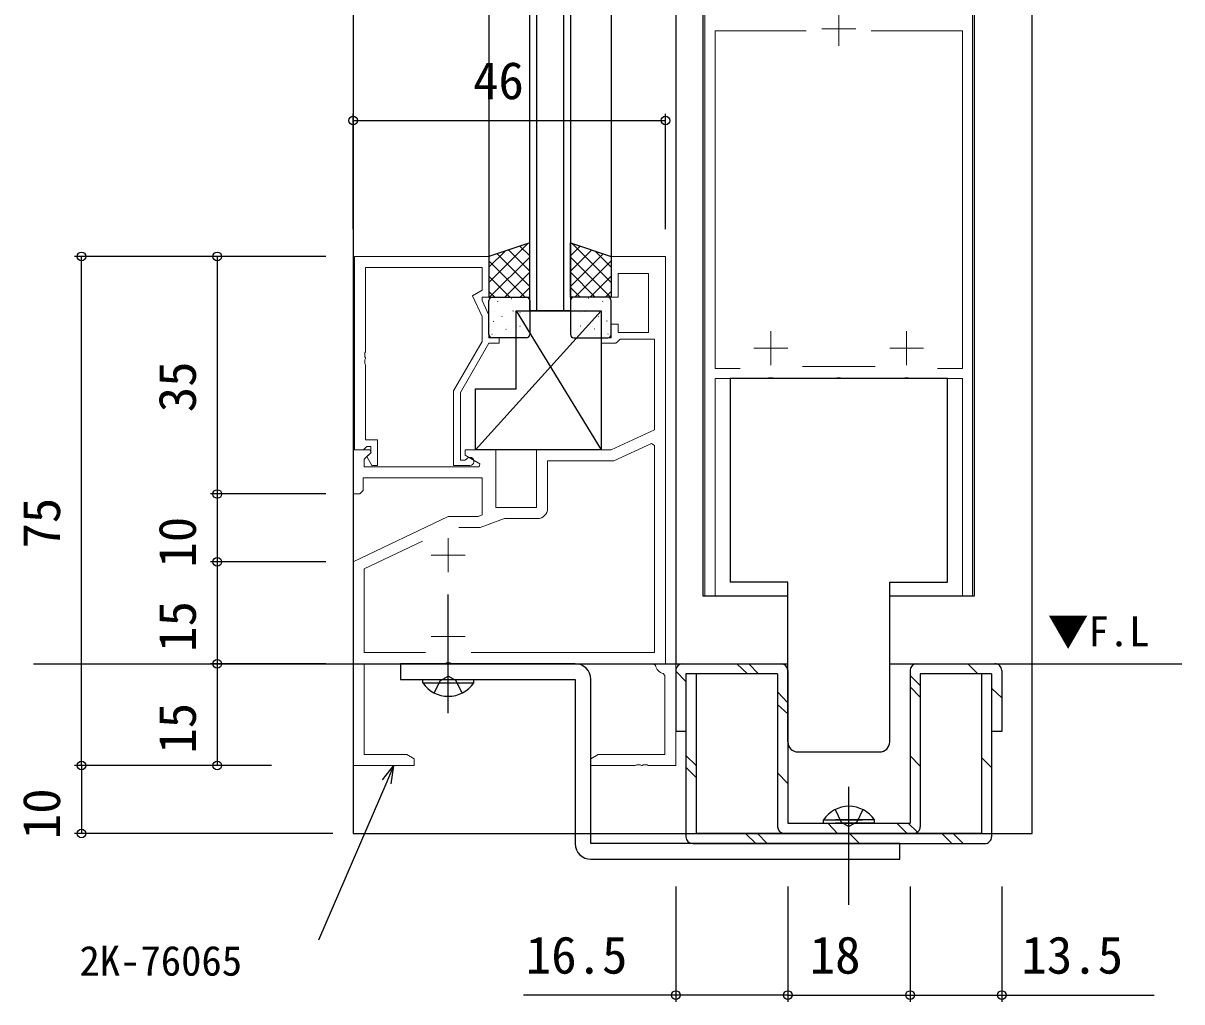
# Model space of a CAD drawing. Units: millimetres, scale not verified. Extents: x -437 to 438, y -681 to 679.
# Drawn here: x -124.6 to 46, y -123.2 to 20.9 of the extents above; entities that cross this region are included whole.
import ezdxf
from ezdxf.enums import TextEntityAlignment as Align

# ---------------------------------------------------------------- set-up
doc = ezdxf.new("R2010")
doc.units = ezdxf.units.MM
doc.header["$LTSCALE"] = 4
for name, color, linetype in [('0-1_USER1', 3, 'Continuous'), ('0-3_YKK_12', 2, 'Continuous'), ('0-4_YKK_13', 4, 'Continuous'), ('0-6_YKK_D', 6, 'Continuous')]:
    doc.layers.add(name, color=color, linetype=linetype)
doc.layers.add('0-2_YKK_11', color=7, linetype='Continuous', lineweight=18)
doc.styles.add('ＭＳ ゴシック', font='')
doc.styles.get('ＭＳ ゴシック').set_extended_font_data('MS Gothic')

msp = doc.modelspace()

# ---------------------------------------------------------------- linework, layer by layer
at = {"layer": '0-2_YKK_11', "color": 2}
for p, q in [((-4.561, 17.597), (-4.561, 22.597)), ((-2.061, 20.097), (-7.061, 20.097)), ((-14.561, -29.403), (-14.561, -24.403)), ((5.439, -29.403), (5.439, -24.403)), ((-12.061, -26.903), (-17.061, -26.903)), ((7.939, -26.903), (2.939, -26.903)), ((-62.061, -59.903), (-62.061, -54.903)), ((-59.561, -57.403), (-64.561, -57.403)), ((-62.061, -71.903), (-62.061, -66.903)), ((-59.561, -69.403), (-64.561, -69.403))]:
    msp.add_line(p, q, dxfattribs=at)
at = {"layer": '0-2_YKK_11'}
msp.add_line((-9.912, -29.603), (0.79, -29.603), dxfattribs=at)
for points in [[(15.139, 24.597), (15.139, -63.403), (13.639, -63.403), (13.639, -31.403), (5.898, -31.403), (5.714, -31.283), (5.164, -31.283), (4.981, -31.403), (-4.102, -31.403), (-4.286, -31.283), (-4.836, -31.283), (-5.019, -31.403), (-14.102, -31.403), (-14.286, -31.283), (-14.836, -31.283), (-15.019, -31.403), (-22.761, -31.403), (-22.761, -63.403), (-24.261, -63.403), (-24.261, 24.597)], [(-9.337, 19.797), (-22.761, 19.797), (-22.761, -29.903), (-19.089, -29.903)], [(9.967, -29.903), (13.639, -29.903), (13.639, 19.797), (0.216, 19.797), (13.639, 19.797)], [(-30.061, -73.403), (-30.061, -13.403), (-38.061, -13.403), (-38.061, -19.403), (-37.061, -19.403), (-37.061, -15.903), (-32.561, -15.903), (-32.561, -24.603), (-37.061, -24.603), (-37.061, -23.403), (-38.061, -23.403), (-38.061, -25.403), (-39.561, -25.403), (-39.561, -26.203), (-37.361, -26.203), (-37.061, -25.903), (-36.761, -25.603), (-31.691, -25.603), (-31.691, -38.932), (-38.061, -41.903), (-49.061, -41.903), (-49.061, -50.403), (-55.061, -50.403), (-55.061, -41.903), (-59.561, -41.903), (-59.561, -42.703), (-57.396, -43.953), (-57.516, -44.403), (-74.431, -44.403), (-74.431, -43.297), (-73.424, -42.291), (-73.585, -41.903), (-76.061, -41.903), (-76.061, -48.403), (-75.061, -48.403), (-74.561, -47.903), (-74.561, -46.033), (-57.061, -46.033), (-57.061, -51.487), (-57.653, -51.703)], [(-75.861, -13.403), (-75.861, -41.903), (-74.531, -41.903), (-74.231, -41.603), (-74.031, -41.403), (-73.461, -41.403), (-73.461, -42.329), (-74.034, -42.903), (-73.284, -44.203), (-72.461, -44.203), (-72.461, -40.403), (-74.231, -40.403), (-74.231, -29.361), (-74.351, -29.178), (-74.351, -28.628), (-74.231, -28.444), (-74.231, -28.361), (-74.351, -28.178), (-74.351, -27.628), (-74.231, -27.444), (-74.231, -15.033), (-57.061, -15.033), (-57.061, -18.403), (-58.481, -19.223), (-57.061, -22.269), (-57.061, -25.935), (-61.261, -33.209), (-61.261, -44.203), (-58.861, -44.203)], [(-59.359, -43.269), (-59.609, -43.403), (-60.261, -43.403), (-60.261, -33.477), (-56.061, -26.203), (-54.561, -26.203), (-54.561, -25.403), (-56.061, -25.403), (-56.061, -22.047), (-57.061, -19.903), (-57.061, -19.403), (-56.061, -19.403), (-56.061, -13.403), (-75.861, -13.403)], [(-47.431, -50.533), (-47.431, -43.533), (-37.699, -43.533), (-32.153, -40.947), (-31.691, -41.241), (-31.691, -71.773), (-58.698, -71.773), (-31.691, -71.773)], [(-57.653, -51.703), (-62.061, -51.703), (-76.061, -58.403), (-76.061, -88.403), (-67.061, -88.403), (-67.061, -87.403), (-68.152, -86.773), (-74.431, -86.773), (-74.431, -73.403), (-62.52, -73.403), (-62.337, -73.283), (-61.787, -73.283), (-61.604, -73.403), (-31.835, -73.403), (-31.54, -73.653)], [(-60.509, -53.333), (-57.365, -53.333), (-53.793, -52.033), (-48.931, -52.033)], [(-65.423, -71.773), (-74.431, -71.773), (-74.431, -59.43), (-65.868, -55.332)], [(-30.419, -74.859), (-30.191, -75.151), (-30.191, -86.773), (-39.969, -86.773), (-41.061, -87.403), (-41.061, -88.403), (-34.519, -88.403), (-34.336, -88.283), (-33.786, -88.283), (-33.602, -88.403), (-33.519, -88.403), (-33.336, -88.283), (-32.786, -88.283), (-32.602, -88.403), (-28.561, -88.403), (-28.561, -73.403), (-30.061, -73.403)]]:
    msp.add_lwpolyline(points, dxfattribs=at)
for centre, radius, start, end in [((-58.861, -43.603), 0.6, 270.00003, 146.25104), ((-48.931, -50.533), 1.5, 270.00001, 359.99999), ((-30.061, -73.403), 1.5, 189.59408, 256.17905)]:
    msp.add_arc(centre, radius, start, end, dxfattribs=at)
at = {"layer": '0-3_YKK_12'}
for p, q in [((-76.061, 76.597), (-76.061, -73.403)), ((-56.061, 76.597), (-56.061, -13.403)), ((-50.061, -21.404), (-50.061, 76.597)), ((-49.061, 76.597), (-49.061, -21.404)), ((-45.061, -21.404), (-45.061, 76.597)), ((-44.061, 76.597), (-44.061, -21.404)), ((-38.061, 76.597), (-38.061, -13.404)), ((-28.561, 76.597), (-28.561, -73.403)), ((-24.561, 76.597), (-24.561, -63.407)), ((-44.061, -21.404), (-50.061, -21.404)), ((-24.561, -63.407), (-12.061, -63.407)), ((-123.104, -73.403), (-12.061, -73.403)), ((-76.061, -73.403), (-76.061, -98.403)), ((2.939, -73.403), (45.953, -73.403))]:
    msp.add_line(p, q, dxfattribs=at)
for points in [[(-76.061, -98.403), (23.939, -98.403), (23.939, -73.403), (23.939, 76.597)], [(2.939, -63.407), (15.439, -63.407), (15.439, 76.597)]]:
    msp.add_lwpolyline(points, dxfattribs=at)
at = {"layer": '0-4_YKK_13'}
for p, q in [((-50.281, -11.476), (-56.061, -17.256)), ((-51.508, -11.885), (-50.061, -13.333)), ((-42.613, -11.885), (-44.061, -13.333)), ((-43.84, -11.476), (-38.061, -17.256)), ((-53.649, -12.599), (-56.061, -15.011)), ((-50.061, -13.501), (-55.962, -19.403)), ((-54.876, -13.008), (-50.061, -17.823)), ((-53.192, -12.447), (-50.061, -15.578)), ((-40.929, -12.447), (-44.061, -15.578)), ((-39.245, -13.008), (-44.061, -17.823)), ((-44.061, -13.501), (-38.159, -19.403)), ((-40.473, -12.599), (-38.061, -15.011)), ((-56.061, -14.068), (-50.726, -19.403)), ((-38.061, -14.068), (-43.395, -19.403)), ((-56.061, -16.313), (-52.971, -19.403)), ((-50.061, -15.746), (-53.717, -19.403)), ((-44.061, -15.746), (-40.404, -19.403)), ((-38.061, -16.313), (-41.15, -19.403)), ((-56.061, -18.558), (-55.216, -19.403)), ((-50.061, -17.991), (-51.472, -19.403)), ((-44.061, -17.991), (-42.649, -19.403)), ((-38.061, -18.558), (-38.905, -19.403)), ((-56.061, -24.903), (-56.061, -19.903)), ((-55.561, -19.403), (-50.561, -19.403)), ((-54.826, -20.023), (-54.782, -20.047)), ((-53.433, -19.497), (-53.427, -19.505)), ((-52.749, -19.591), (-52.706, -19.615)), ((-50.061, -19.903), (-50.061, -24.903)), ((-44.061, -19.903), (-44.061, -24.903)), ((-38.561, -19.403), (-43.561, -19.403)), ((-41.372, -19.591), (-41.416, -19.615)), ((-40.688, -19.497), (-40.694, -19.505)), ((-39.295, -20.023), (-39.339, -20.047)), ((-38.061, -24.903), (-38.061, -19.903)), ((-39.561, -21.404), (-58.061, -41.904)), ((-55.253, -21.48), (-55.246, -21.488)), ((-52.535, -21.37), (-52.488, -21.458)), ((-52.158, -21.481), (-52.114, -21.505)), ((-52.061, -21.404), (-39.561, -41.904)), ((-51.492, -21.665), (-51.485, -21.672)), ((-50.082, -21.048), (-50.061, -21.06)), ((-44.04, -21.048), (-44.061, -21.06)), ((-42.629, -21.665), (-42.636, -21.672)), ((-41.963, -21.481), (-42.007, -21.505)), ((-41.586, -21.37), (-41.633, -21.458)), ((-38.868, -21.48), (-38.875, -21.488)), ((-55.424, -22.894), (-55.378, -22.983)), ((-54.183, -22.215), (-54.139, -22.239)), ((-53.278, -23.685), (-53.271, -23.692)), ((-51.515, -23.672), (-51.471, -23.696)), ((-42.606, -23.672), (-42.65, -23.696)), ((-40.843, -23.685), (-40.85, -23.692)), ((-39.938, -22.215), (-39.982, -22.239)), ((-38.697, -22.894), (-38.743, -22.983)), ((-55.616, -24.839), (-55.573, -24.863)), ((-50.561, -25.403), (-55.561, -25.403)), ((-53.592, -24.105), (-53.548, -24.129)), ((-43.561, -25.403), (-38.561, -25.403)), ((-40.53, -24.105), (-40.573, -24.129)), ((-38.505, -24.839), (-38.549, -24.863)), ((11.439, -61.403), (11.439, -31.403)), ((-12.061, -61.403), (-20.561, -61.403)), ((-12.061, -84.903), (-12.061, -61.403)), ((-62.062, -80.703), (-62.062, -63.203)), ((-28.561, -74.403), (-28.561, -83.403)), ((-27.061, -75.999), (-28.561, -74.518)), ((-27.561, -73.403), (-13.061, -73.403)), ((-25.561, -74.903), (-27.061, -74.903)), ((-27.061, -74.903), (-27.061, -98.903)), ((-25.561, -74.903), (-25.561, -98.403)), ((-13.561, -74.903), (-25.561, -74.903)), ((-17.979, -74.903), (-19.579, -73.403)), ((-16.395, -74.903), (-17.816, -73.403)), ((-13.561, -74.903), (-13.561, -97.403)), ((-12.061, -74.403), (-12.061, -96.903)), ((5.939, -74.403), (5.939, -96.903)), ((6.939, -73.403), (18.439, -73.403)), ((16.439, -74.903), (7.439, -74.903)), ((7.439, -74.903), (7.439, -97.403)), ((15.915, -74.903), (14.434, -73.403)), ((17.939, -74.903), (17.939, -98.903)), ((19.439, -74.403), (19.439, -83.403)), ((-65.812, -76.212), (-65.812, -75.703)), ((-65.812, -75.703), (-58.312, -75.703)), ((7.439, -76.621), (5.939, -75.159)), ((-12.061, -79.16), (-13.561, -77.565)), ((7.439, -78.307), (5.939, -76.788)), ((17.939, -77.005), (19.439, -78.427)), ((-12.061, -80.767), (-13.561, -79.412)), ((-27.061, -83.403), (-28.561, -83.403)), ((19.439, -83.403), (17.939, -83.403)), ((-25.561, -88.398), (-27.061, -86.918)), ((-10.561, -86.403), (1.439, -86.403)), ((7.439, -88.501), (5.939, -86.982)), ((-25.561, -90.183), (-27.061, -88.643)), ((17.939, -88.695), (16.439, -87.229)), ((-12.061, -91.039), (-13.561, -89.462)), ((-3.062, -108.912), (-3.062, -91.527)), ((-12.061, -96.903), (5.939, -96.903)), ((-6.812, -96.394), (-1.062, -96.394)), ((-6.812, -96.903), (-6.812, -96.394)), ((-6.812, -96.903), (-1.062, -96.903)), ((-4.753, -98.403), (-6.132, -96.947)), ((0.688, -96.394), (-5.062, -96.394)), ((0.688, -96.903), (-5.062, -96.903)), ((0.688, -96.903), (0.688, -96.394)), ((5.519, -98.403), (3.979, -96.903)), ((7.02, -98.217), (5.665, -96.903)), ((16.439, -98.403), (-25.561, -98.403)), ((-16.781, -99.903), (-18.281, -98.403)), ((-15.113, -99.903), (-16.54, -98.403)), ((-12.561, -98.403), (6.439, -98.403)), ((-1.457, -99.936), (-2.971, -98.403)), ((12.096, -99.903), (10.614, -98.403)), ((13.763, -99.903), (12.281, -98.403)), ((-26.061, -99.903), (16.939, -99.903))]:
    msp.add_line(p, q, dxfattribs=at)
for points in [[(-50.061, -11.403), (-56.061, -13.403), (-56.061, -19.403), (-50.061, -19.403)], [(-44.061, -11.403), (-38.061, -13.403), (-38.061, -19.403), (-44.061, -19.403)], [(-52.061, -21.404), (-39.561, -21.404), (-39.561, -41.904), (-58.061, -41.904), (-58.061, -32.904), (-52.061, -32.904)]]:
    msp.add_lwpolyline(points, close=True, dxfattribs=at)
for points in [[(11.439, -31.403), (-20.561, -31.403), (-20.561, -61.403)], [(2.939, -84.903), (2.939, -61.403), (11.439, -61.403)], [(-43.362, -73.403), (-69.062, -73.403), (-69.062, -75.703)], [(17.939, -74.903), (16.439, -74.903), (16.439, -98.403)], [(-69.062, -75.703), (-43.362, -75.703), (-43.362, -99.903)], [(-65.812, -76.212), (-58.312, -76.212), (-58.312, -75.703)], [(-64.112, -77.712), (-63.207, -75.856), (-62.062, -75.248)], [(-60.012, -77.712), (-60.917, -75.856), (-62.062, -75.248)], [(-41.062, -102.203), (4.438, -102.203), (4.438, -99.903), (-41.062, -99.903), (-41.062, -75.703)], [(-5.112, -94.893), (-4.207, -96.749), (-3.062, -97.358)], [(-1.012, -94.893), (-1.917, -96.749), (-3.062, -97.358)]]:
    msp.add_lwpolyline(points, dxfattribs=at)
for centre, radius, start, end in [((-55.561, -19.903), 0.5, 90, 180), ((-50.561, -19.903), 0.5, 0, 90), ((-43.561, -19.903), 0.5, 90, 180), ((-38.561, -19.903), 0.5, 0, 90), ((-55.561, -24.903), 0.5, 180, 270), ((-50.561, -24.903), 0.5, 270, 360), ((-43.561, -24.903), 0.5, 180, 270), ((-38.561, -24.903), 0.5, 270, 0), ((-43.362, -75.703), 2.3, 0, 90), ((-27.561, -74.403), 1, 90.01399, 180), ((-13.061, -74.403), 1, 0.00087, 90), ((6.939, -74.403), 1, 90.01399, 180), ((18.439, -74.403), 1, 0.00087, 90.01399), ((-62.062, -73.676), 4.527, 214.06671, 325.93329), ((-10.561, -84.903), 1.5, 180, 270), ((1.439, -84.903), 1.5, 270, 0), ((-3.062, -98.93), 4.527, 34.06671, 145.93329), ((-26.061, -98.903), 1, 180, 269.98601), ((-12.561, -97.403), 1, 180, 269.98601), ((6.439, -97.403), 1, 270, 0.00087), ((16.939, -98.903), 1, 270, 0.00087), ((-41.062, -99.903), 2.3, 180, 270)]:
    msp.add_arc(centre, radius, start, end, dxfattribs=at)
at = {"layer": '0-6_YKK_D'}
for p, q in [((-76.061, -9.403), (-76.061, 7.597)), ((-30.061, -9.403), (-30.061, 7.597)), ((-76.061, 6.597), (-30.061, 6.597)), ((-80.061, -13.403), (-117.061, -13.403)), ((-116.061, -88.403), (-116.061, -13.403)), ((-80.061, -13.403), (-97.061, -13.403)), ((-96.061, -13.403), (-96.061, -48.403)), ((-80.061, -48.403), (-97.061, -48.403)), ((-80.061, -48.403), (-97.061, -48.403)), ((-96.061, -48.403), (-96.061, -58.403)), ((-80.061, -58.403), (-97.061, -58.403)), ((-80.061, -58.403), (-97.061, -58.403)), ((-96.061, -58.403), (-96.061, -73.403)), ((-80.061, -73.403), (-97.061, -73.403)), ((-80.061, -73.403), (-97.061, -73.403)), ((-96.061, -73.403), (-96.061, -88.403)), ((-88.061, -88.403), (-117.061, -88.403)), ((-88.061, -88.403), (-117.061, -88.403)), ((-116.061, -88.403), (-116.061, -98.403)), ((-88.061, -88.403), (-97.061, -88.403)), ((-79.061, -98.403), (-117.061, -98.403)), ((-28.561, -106.203), (-28.561, -123.203)), ((-12.061, -106.203), (-12.061, -123.203)), ((-12.061, -106.203), (-12.061, -123.203)), ((5.939, -106.203), (5.939, -123.203)), ((5.939, -107.203), (5.939, -123.203)), ((19.439, -106.203), (19.439, -123.203)), ((-12.061, -122.203), (5.939, -122.203))]:
    msp.add_line(p, q, dxfattribs=at)
for points in [[(-70.104, -88.457), (-71.115, -90.798), (-81.181, -114.104)], [(-71.742, -90.527), (-70.104, -88.457), (-70.487, -91.069)], [(-12.061, -122.203), (-28.561, -122.203), (-50.986, -122.203)], [(5.939, -122.203), (19.439, -122.203), (41.864, -122.203)]]:
    msp.add_lwpolyline(points, dxfattribs=at)
for centre in [(-76.061, 6.597), (-30.061, 6.597), (-116.061, -13.403), (-96.061, -13.403), (-96.061, -48.403), (-96.061, -48.403), (-96.061, -58.403), (-96.061, -58.403), (-96.061, -73.403), (-96.061, -73.403), (-116.061, -88.403), (-116.061, -88.403), (-96.061, -88.403), (-116.061, -98.403), (-28.561, -122.203), (-12.061, -122.203), (-12.061, -122.203), (5.939, -122.203), (5.939, -122.203), (19.439, -122.203)]:
    msp.add_circle(centre, 0.637, dxfattribs=at)

# ---------------------------------------------------------------- texts
at = {"layer": '0-1_USER1', "style": 'ＭＳ ゴシック'}
msp.add_text('▼F.L', height=4.399, dxfattribs=at).set_placement((26.21, -72.144), align=Align.BOTTOM_LEFT)
at = {"layer": '0-6_YKK_D', "style": 'ＭＳ ゴシック'}
for s, height, p in [('46', 5.499, (-58.409, 8.097)), ('16.5', 5.499, (-50.636, -120.703)), ('18', 5.499, (-8.835, -120.703)), ('13.5', 5.499, (22.339, -120.703)), ('2K-76065', 4.399, (-116.349, -120.671))]:
    msp.add_text(s, height=height, dxfattribs=at).set_placement(p, align=Align.BOTTOM_LEFT)
for s, p in [('35', (-97.561, -36.357)), ('75', (-117.561, -56.442)), ('10', (-97.561, -59.241)), ('15', (-97.561, -71.655)), ('15', (-97.561, -86.655)), ('10', (-117.561, -99.241))]:
    msp.add_text(s, height=5.499, rotation=90, dxfattribs=at).set_placement(p, align=Align.BOTTOM_LEFT)

doc.saveas('drawing.dxf')
